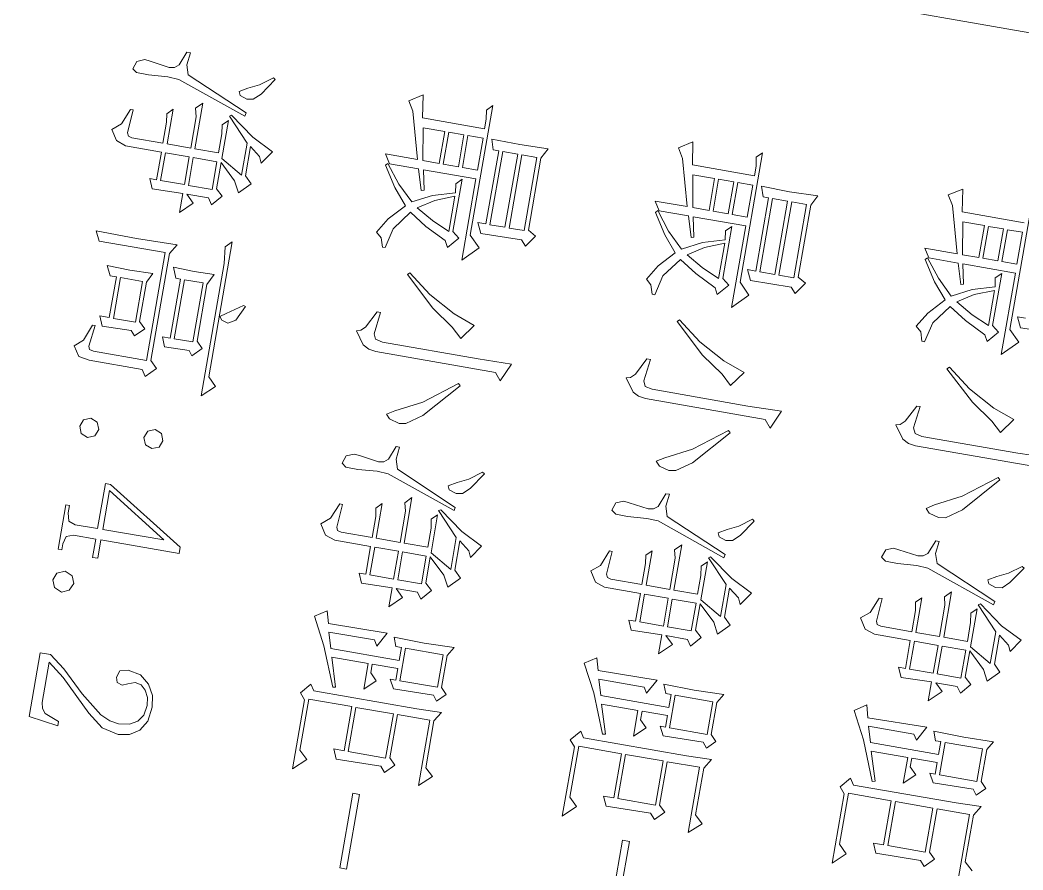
# Model space of a CAD drawing. Extents: x 274235 to 276654, y 142848 to 144425.
# Drawn here: x 276301.675 to 276303.015, y 143174.325 to 143175.46 of the extents above; entities that cross this region are included whole.
import ezdxf

# ---------------------------------------------------------------- set-up
doc = ezdxf.new("R2010")
doc.units = 0
doc.header["$LTSCALE"] = 1.5
doc.layers.get('0').update_dxf_attribs({"linetype": 'CONTINUOUS', "lineweight": 0})
doc.layers.add('_ACM-A-SITE-PAKG', color=1, linetype='CONTINUOUS', lineweight=5)

# ---------------------------------------------------------------- blocks, each defined once
blk = doc.blocks.new('acm_Parking_Truck - Midium Truck 中型货车-1440545-B1_Working')
at = {"layer": '_ACM-A-SITE-PAKG'}
for p, q in [((-1244.9, 9000), (-1244.9, 2287.2)), ((-690, 6345.8), (-689, 6300.6)), ((-443.5, 6348.1), (-458.2, 6318.9)), ((-426, 6336), (-443.5, 6348.1)), ((-854.6, 6275.3), (-855.5, 6330.4)), ((-675.2, 6164.3), (-675.2, 6326.4)), ((-539.1, 6335.3), (-541, 6332.5)), ((-541, 6332.5), (-528.8, 6316)), ((-516.7, 6320), (-539.1, 6335.3)), ((-445.3, 6318.3), (-434.3, 6332.3)), ((-434.3, 6332.3), (-426, 6336)), ((-396.6, 6327.5), (-405.8, 6318.3)), ((-381.9, 6312.9), (-396.6, 6327.5)), ((-291.7, 6327.8), (-303.7, 6335.1)), ((-303.7, 6335.1), (-302.8, 6294.9)), ((-248.5, 6327.8), (-291.7, 6327.8)), ((-240.2, 6335.4), (-248.5, 6327.8)), ((-229.2, 6324.4), (-240.2, 6335.4)), ((-202.5, 6325.4), (-215.4, 6333.7)), ((-215.4, 6333.7), (-214.5, 6300)), ((-139.1, 6325.4), (-202.5, 6325.4)), ((-128.9, 6336.4), (-139.1, 6325.4)), ((-528.8, 6316), (-521.7, 6301.4)), ((-508.3, 6311), (-516.7, 6320)), ((-458.2, 6318.9), (-482.1, 6286.2)), ((-480.3, 6283.4), (-449, 6312.8)), ((-449, 6312.8), (-405.8, 6312.8)), ((-405.8, 6318.3), (-445.3, 6318.3)), ((-405.8, 6312.8), (-423.2, 6283)), ((-396.6, 6305.2), (-381.9, 6312.9)), ((-291.7, 6322.2), (-247.6, 6322.2)), ((-291.7, 6271.3), (-291.7, 6322.2)), ((-247.6, 6322.2), (-247.6, 6271.3)), ((-236.5, 6318.9), (-229.2, 6324.4)), ((-235.6, 6264.8), (-236.5, 6318.9)), ((-202.5, 6276), (-202.5, 6319.9)), ((-202.5, 6319.9), (-114.2, 6319.9)), ((-689, 6300.6), (-689, 6170.7)), ((-488.5, 6304.5), (-525.3, 6219.8)), ((-521.7, 6301.4), (-515.2, 6290.4)), ((-517.1, 6208.7), (-483.9, 6303.6)), ((-510.2, 6292.7), (-506.9, 6302.3)), ((-506.9, 6302.3), (-508.3, 6311)), ((-483.9, 6303.6), (-488.5, 6304.5)), ((-417.7, 6283), (-396.6, 6305.2)), ((-214.5, 6300), (-214.5, 6160.5)), ((-732.3, 6287.8), (-742.8, 6258.8)), ((-712, 6273.1), (-732.3, 6287.8)), ((-515.2, 6290.4), (-510.2, 6292.7)), ((-482.1, 6286.2), (-480.3, 6283.4)), ((-373.6, 6292.2), (-381.9, 6283)), ((-359.8, 6280.2), (-373.6, 6292.2)), ((-302.8, 6294.9), (-303.7, 6253.8)), ((-868.4, 6279.9), (-868.4, 6268.8)), ((-868.4, 6268.8), (-854.6, 6275.3)), ((-835.3, 6276.5), (-850, 6261.8)), ((-815, 6256.3), (-835.3, 6276.5)), ((-724.9, 6259.2), (-712, 6273.1)), ((-649.5, 6283.2), (-652.3, 6280.5)), ((-652.3, 6280.5), (-619.6, 6237.5)), ((-601.7, 6240.8), (-649.5, 6283.2)), ((-423.2, 6283), (-474.7, 6283)), ((-474.7, 6283), (-467.4, 6275.7)), ((-467.4, 6275.7), (-455.4, 6277.5)), ((-455.4, 6277.5), (-429.7, 6277.5)), ((-429.7, 6277.5), (-429.7, 6245.4)), ((-381.9, 6283), (-417.7, 6283)), ((-417.7, 6277.5), (-380, 6277.5)), ((-417.7, 6245.4), (-417.7, 6277.5)), ((-380, 6277.5), (-380, 6245.4)), ((-368.1, 6274.6), (-359.8, 6280.2)), ((-368.1, 6245.5), (-368.1, 6274.6)), ((-247.6, 6271.3), (-291.7, 6271.3)), ((-143.7, 6276), (-202.5, 6276)), ((-135.4, 6284.2), (-143.7, 6276)), ((-123.4, 6272.4), (-135.4, 6284.2)), ((-130.8, 6266.1), (-123.4, 6272.4)), ((-850, 6261.8), (-1025.7, 6261.8)), ((-742.8, 6258.8), (-762.6, 6222.3)), ((-745.6, 6229.2), (-724.9, 6259.2)), ((-303.7, 6253.8), (-291.7, 6258.4)), ((-291.7, 6258.4), (-291.7, 6265.7)), ((-291.7, 6265.7), (-274.3, 6265.7)), ((-274.3, 6265.7), (-274.3, 6173.2)), ((-263.2, 6231.2), (-263.2, 6265.7)), ((-263.2, 6265.7), (-247.6, 6265.7)), ((-247.6, 6265.7), (-247.6, 6258.4)), ((-247.6, 6258.4), (-235.6, 6264.8)), ((-202.5, 6270.4), (-142.7, 6270.4)), ((-202.5, 6219.5), (-202.5, 6270.4)), ((-142.7, 6270.4), (-142.7, 6219.5)), ((-129.9, 6205.7), (-130.8, 6266.1)), ((-993.5, 6256.3), (-993.5, 6172.2)), ((-980.6, 6256.3), (-937.4, 6256.3)), ((-980.6, 6235.9), (-980.6, 6256.3)), ((-937.4, 6256.3), (-937.4, 6235.9)), ((-925.4, 6185.1), (-925.4, 6256.3)), ((-925.4, 6256.3), (-815, 6256.3)), ((-843.6, 6247.5), (-850.9, 6238.3)), ((-828.8, 6234.6), (-843.6, 6247.5)), ((-429.7, 6245.4), (-491.3, 6245.4)), ((-491.3, 6245.4), (-483, 6237.1)), ((-380, 6245.4), (-417.7, 6245.4)), ((-357.9, 6255.8), (-368.1, 6245.5)), ((-342.3, 6239.8), (-357.9, 6255.8)), ((-937.4, 6235.9), (-980.6, 6235.9)), ((-921.7, 6238.3), (-914.4, 6230.9)), ((-850.9, 6238.3), (-921.7, 6238.3)), ((-914.4, 6230.9), (-902.4, 6232.8)), ((-902.4, 6232.8), (-893.7, 6203.1)), ((-897.8, 6232.8), (-850, 6232.8)), ((-887.7, 6207), (-897.8, 6232.8)), ((-850, 6232.8), (-860.6, 6208.9)), ((-837.1, 6230.1), (-828.8, 6234.6)), ((-619.6, 6237.5), (-601.7, 6202.9)), ((-587.4, 6220.4), (-601.7, 6240.8)), ((-483, 6237.1), (-472, 6239.8)), ((-472, 6239.8), (-429.7, 6239.8)), ((-429.7, 6239.8), (-429.7, 6207.7)), ((-417.7, 6239.8), (-380, 6239.8)), ((-417.7, 6207.7), (-417.7, 6239.8)), ((-380, 6239.8), (-380, 6207.7)), ((-367.1, 6198.5), (-368.1, 6239.8)), ((-368.1, 6239.8), (-342.3, 6239.8)), ((-288, 6233.1), (-307.4, 6244)), ((-307.4, 6244), (-306.4, 6164.2)), ((-295.4, 6228.5), (-288, 6233.1)), ((-251.3, 6231.2), (-263.2, 6231.2)), ((-242.1, 6240.4), (-251.3, 6231.2)), ((-228.3, 6225.7), (-242.1, 6240.4)), ((-980.6, 6230.4), (-937.4, 6230.4)), ((-980.6, 6210), (-980.6, 6230.4)), ((-937.4, 6230.4), (-937.4, 6210)), ((-851.4, 6201.6), (-837.1, 6230.1)), ((-762.6, 6222.3), (-786.5, 6190.9)), ((-783.8, 6188.1), (-745.6, 6229.2)), ((-586, 6211.2), (-587.4, 6220.4)), ((-525.3, 6219.8), (-538.2, 6215.6)), ((-295.4, 6166.9), (-295.4, 6228.5)), ((-263.2, 6176.3), (-263.2, 6225.7)), ((-263.2, 6225.7), (-228.3, 6225.7)), ((-142.7, 6219.5), (-202.5, 6219.5)), ((-937.4, 6210), (-980.6, 6210)), ((-980.6, 6204.5), (-937.4, 6204.5)), ((-980.6, 6175.1), (-980.6, 6204.5)), ((-937.4, 6204.5), (-937.4, 6182.4)), ((-873.9, 6185.9), (-887.7, 6207)), ((-860.6, 6208.9), (-873.9, 6185.9)), ((-589.7, 6197.8), (-586, 6211.2)), ((-538.2, 6215.6), (-554.8, 6217.5)), ((-554.8, 6217.5), (-554.8, 6212.8)), ((-554.8, 6212.8), (-536.4, 6205.5)), ((-536.4, 6205.5), (-532, 6199.9)), ((-518, 6193.4), (-517.1, 6208.7)), ((-429.7, 6207.7), (-476.6, 6207.7)), ((-476.6, 6207.7), (-469.2, 6200.3)), ((-380, 6207.7), (-417.7, 6207.7)), ((-202.5, 6155.9), (-202.5, 6213.9)), ((-202.5, 6213.9), (-142.7, 6213.9)), ((-142.7, 6213.9), (-142.7, 6200.1)), ((-142.7, 6200.1), (-129.9, 6205.7)), ((-893.7, 6203.1), (-880.3, 6177.1)), ((-866.5, 6178.1), (-851.4, 6201.6)), ((-786.5, 6190.9), (-783.8, 6188.1)), ((-601.7, 6202.9), (-595.2, 6192.7)), ((-595.2, 6192.7), (-589.7, 6197.8)), ((-530.9, 6192.9), (-534.5, 6166.5)), ((-532, 6199.9), (-530.9, 6192.9)), ((-516.1, 6167.5), (-518, 6193.4)), ((-469.2, 6200.3), (-458.2, 6202.2)), ((-458.2, 6202.2), (-429.7, 6202.2)), ((-429.7, 6202.2), (-429.7, 6160)), ((-417.7, 6153.5), (-417.7, 6202.2)), ((-417.7, 6202.2), (-380, 6202.2)), ((-380, 6202.2), (-380, 6193)), ((-380, 6193), (-367.1, 6198.5)), ((-937.4, 6182.4), (-980.6, 6175.1)), ((-898.7, 6190.7), (-925.4, 6185.1)), ((-925.4, 6178.7), (-897.8, 6187)), ((-925.4, 6138.9), (-925.4, 6178.7)), ((-897.8, 6187), (-898.7, 6190.7)), ((-840.8, 6158.9), (-866.5, 6178.1)), ((-276.1, 6163.5), (-223.7, 6184.5)), ((-224.6, 6188.2), (-263.2, 6176.3)), ((-223.7, 6184.5), (-224.6, 6188.2)), ((-993.5, 6172.2), (-1023.8, 6167.6)), ((-1023.8, 6167.6), (-1012.8, 6150)), ((-999.9, 6157.9), (-937.4, 6175)), ((-937.4, 6175), (-937.4, 6131.5)), ((-880.3, 6177.1), (-900.8, 6156.2)), ((-895.3, 6151.8), (-873.9, 6169.9)), ((-873.9, 6169.9), (-852.7, 6150.3)), ((-689, 6170.7), (-691.3, 6161.1)), ((-676.7, 6154.4), (-675.2, 6164.3)), ((-534.5, 6166.5), (-535.4, 6159.1)), ((-516.4, 6151.3), (-516.1, 6167.5)), ((-306.4, 6164.2), (-323, 6159.6)), ((-274.3, 6173.2), (-295.4, 6166.9)), ((-122.5, 6166.9), (-133.5, 6155.9)), ((-106.9, 6150.4), (-122.5, 6166.9)), ((-1012.8, 6150), (-999.9, 6157.9)), ((-900.8, 6156.2), (-925.4, 6137)), ((-922.6, 6134.3), (-895.3, 6151.8)), ((-814.1, 6152.5), (-840.8, 6158.9)), ((-814.1, 6148.9), (-814.1, 6152.5)), ((-698.2, 6157.8), (-727.7, 6161.5)), ((-727.7, 6161.5), (-727.7, 6156.9)), ((-727.7, 6156.9), (-705.1, 6145.2)), ((-691.3, 6161.1), (-698.2, 6157.8)), ((-681, 6146.1), (-676.7, 6154.4)), ((-535.4, 6159.1), (-531.3, 6149)), ((-520.7, 6145.3), (-516.4, 6151.3)), ((-435.2, 6153.1), (-466.5, 6155.4)), ((-466.5, 6155.4), (-466.5, 6151.7)), ((-466.5, 6151.7), (-445.5, 6143)), ((-431.1, 6155), (-435.2, 6153.1)), ((-429.7, 6160), (-431.1, 6155)), ((-422.3, 6140.2), (-417.7, 6153.5)), ((-323, 6159.6), (-312.9, 6144.2)), ((-312.9, 6144.2), (-276.1, 6163.5)), ((-214.5, 6160.5), (-222.7, 6155.1)), ((-222.7, 6155.1), (-209, 6143.3)), ((-133.5, 6155.9), (-202.5, 6155.9)), ((-937.4, 6131.5), (-925.4, 6138.9)), ((-852.7, 6150.3), (-832.5, 6137.9)), ((-832.5, 6137.9), (-826.1, 6145.2)), ((-826.1, 6145.2), (-814.1, 6148.9)), ((-705.1, 6145.2), (-699.7, 6139.5)), ((-699.7, 6139.5), (-698.2, 6133.9)), ((-698.2, 6133.9), (-681, 6146.1)), ((-531.3, 6149), (-520.7, 6145.3)), ((-445.5, 6143), (-436.1, 6131.5)), ((-436.1, 6131.5), (-422.3, 6140.2)), ((-209, 6143.3), (-200.7, 6150.4)), ((-200.7, 6150.4), (-106.9, 6150.4)), ((-925.4, 6137), (-922.6, 6134.3)), ((-981.5, 5978.6), (-980.6, 5940.3)), ((-967.7, 5971.3), (-981.5, 5978.6)), ((-863.8, 5982.2), (-870.2, 5971.3)), ((-848.1, 5971), (-863.8, 5982.2)), ((-665.1, 5968.8), (-690, 5979.9)), ((-690, 5979.9), (-689, 5934.7)), ((-443.5, 5982.2), (-458.2, 5953)), ((-426, 5970.1), (-443.5, 5982.2)), ((-870.2, 5971.3), (-967.7, 5971.3)), ((-967.7, 5965.7), (-868.4, 5965.7)), ((-967.7, 5945.4), (-967.7, 5965.7)), ((-868.4, 5965.7), (-868.4, 5945.4)), ((-855.5, 5964.4), (-848.1, 5971)), ((-854.6, 5909.3), (-855.5, 5964.4)), ((-675.2, 5960.5), (-665.1, 5968.8)), ((-539.1, 5969.3), (-541, 5966.6)), ((-541, 5966.6), (-528.8, 5950.1)), ((-516.7, 5954.1), (-539.1, 5969.3)), ((-445.3, 5952.4), (-434.3, 5966.4)), ((-434.3, 5966.4), (-426, 5970.1)), ((-291.7, 5961.8), (-303.7, 5969.2)), ((-303.7, 5969.2), (-302.8, 5929)), ((-240.2, 5969.5), (-248.5, 5961.8)), ((-229.2, 5958.5), (-240.2, 5969.5)), ((-202.5, 5959.5), (-215.4, 5967.8)), ((-215.4, 5967.8), (-214.5, 5934.1)), ((-128.9, 5970.4), (-139.1, 5959.5)), ((-114.2, 5954), (-128.9, 5970.4)), ((-675.2, 5798.3), (-675.2, 5960.5)), ((-528.8, 5950.1), (-521.7, 5935.5)), ((-508.3, 5945.1), (-516.7, 5954.1)), ((-458.2, 5953), (-482.1, 5920.2)), ((-405.8, 5952.4), (-445.3, 5952.4)), ((-396.6, 5961.6), (-405.8, 5952.4)), ((-381.9, 5947), (-396.6, 5961.6)), ((-248.5, 5961.8), (-291.7, 5961.8)), ((-291.7, 5956.3), (-247.6, 5956.3)), ((-291.7, 5905.3), (-291.7, 5956.3)), ((-247.6, 5956.3), (-247.6, 5905.3)), ((-236.5, 5953), (-229.2, 5958.5)), ((-235.6, 5898.9), (-236.5, 5953)), ((-139.1, 5959.5), (-202.5, 5959.5)), ((-202.5, 5910), (-202.5, 5954)), ((-202.5, 5954), (-114.2, 5954)), ((-980.6, 5940.3), (-981.5, 5902)), ((-868.4, 5945.4), (-967.7, 5945.4)), ((-967.7, 5939.8), (-868.4, 5939.8)), ((-967.7, 5919.5), (-967.7, 5939.8)), ((-868.4, 5939.8), (-868.4, 5919.5)), ((-488.5, 5938.6), (-525.3, 5853.9)), ((-517.1, 5842.8), (-483.9, 5937.7)), ((-510.2, 5926.7), (-506.9, 5936.4)), ((-506.9, 5936.4), (-508.3, 5945.1)), ((-483.9, 5937.7), (-488.5, 5938.6)), ((-480.3, 5917.5), (-449, 5946.9)), ((-449, 5946.9), (-405.8, 5946.9)), ((-405.8, 5946.9), (-423.2, 5917.1)), ((-417.7, 5917.1), (-396.6, 5939.3)), ((-396.6, 5939.3), (-381.9, 5947)), ((-689, 5934.7), (-689, 5804.8)), ((-521.7, 5935.5), (-515.2, 5924.5)), ((-515.2, 5924.5), (-510.2, 5926.7)), ((-373.6, 5926.3), (-381.9, 5917.1)), ((-359.8, 5914.3), (-373.6, 5926.3)), ((-302.8, 5929), (-303.7, 5887.9)), ((-214.5, 5934.1), (-214.5, 5794.6)), ((-868.4, 5919.5), (-967.7, 5919.5)), ((-967.7, 5906.6), (-967.7, 5913.9)), ((-967.7, 5913.9), (-868.4, 5913.9)), ((-868.4, 5913.9), (-868.4, 5902.9)), ((-835.3, 5910.6), (-850, 5895.9)), ((-815, 5890.4), (-835.3, 5910.6)), ((-732.3, 5921.9), (-742.8, 5892.8)), ((-712, 5907.2), (-732.3, 5921.9)), ((-649.5, 5917.3), (-652.3, 5914.6)), ((-652.3, 5914.6), (-619.6, 5871.6)), ((-601.7, 5874.8), (-649.5, 5917.3)), ((-482.1, 5920.2), (-480.3, 5917.5)), ((-423.2, 5917.1), (-474.7, 5917.1)), ((-474.7, 5917.1), (-467.4, 5909.7)), ((-467.4, 5909.7), (-455.4, 5911.6)), ((-455.4, 5911.6), (-429.7, 5911.6)), ((-429.7, 5911.6), (-429.7, 5879.4)), ((-381.9, 5917.1), (-417.7, 5917.1)), ((-417.7, 5911.6), (-380, 5911.6)), ((-417.7, 5879.4), (-417.7, 5911.6)), ((-380, 5911.6), (-380, 5879.4)), ((-368.1, 5908.6), (-359.8, 5914.3)), ((-143.7, 5910), (-202.5, 5910)), ((-135.4, 5918.3), (-143.7, 5910)), ((-123.4, 5906.4), (-135.4, 5918.3)), ((-981.5, 5902), (-967.7, 5906.6)), ((-868.4, 5902.9), (-854.6, 5909.3)), ((-724.9, 5893.3), (-712, 5907.2)), ((-368.1, 5879.5), (-368.1, 5908.6)), ((-247.6, 5905.3), (-291.7, 5905.3)), ((-291.7, 5892.5), (-291.7, 5899.8)), ((-291.7, 5899.8), (-274.3, 5899.8)), ((-274.3, 5899.8), (-274.3, 5807.3)), ((-263.2, 5865.3), (-263.2, 5899.8)), ((-263.2, 5899.8), (-247.6, 5899.8)), ((-247.6, 5899.8), (-247.6, 5892.5)), ((-247.6, 5892.5), (-235.6, 5898.9)), ((-202.5, 5904.5), (-142.7, 5904.5)), ((-202.5, 5853.5), (-202.5, 5904.5)), ((-142.7, 5904.5), (-142.7, 5853.5)), ((-130.8, 5900.1), (-123.4, 5906.4)), ((-129.9, 5839.7), (-130.8, 5900.1)), ((-1025.7, 5895.9), (-1018.3, 5888.6)), ((-850, 5895.9), (-1025.7, 5895.9)), ((-1018.3, 5888.6), (-1006.3, 5890.4)), ((-1006.3, 5890.4), (-993.5, 5890.4)), ((-993.5, 5890.4), (-993.5, 5806.3)), ((-980.6, 5890.4), (-937.4, 5890.4)), ((-980.6, 5870), (-980.6, 5890.4)), ((-937.4, 5890.4), (-937.4, 5870)), ((-925.4, 5819.2), (-925.4, 5890.4)), ((-925.4, 5890.4), (-815, 5890.4)), ((-742.8, 5892.8), (-762.6, 5856.4)), ((-745.6, 5863.3), (-724.9, 5893.3)), ((-357.9, 5889.9), (-368.1, 5879.5)), ((-342.3, 5873.9), (-357.9, 5889.9)), ((-303.7, 5887.9), (-291.7, 5892.5)), ((-937.4, 5870), (-980.6, 5870)), ((-921.7, 5872.4), (-914.4, 5865)), ((-850.9, 5872.4), (-921.7, 5872.4)), ((-843.6, 5881.6), (-850.9, 5872.4)), ((-828.8, 5868.7), (-843.6, 5881.6)), ((-619.6, 5871.6), (-601.7, 5837)), ((-587.4, 5854.5), (-601.7, 5874.8)), ((-429.7, 5879.4), (-491.3, 5879.4)), ((-491.3, 5879.4), (-483, 5871.2)), ((-483, 5871.2), (-472, 5873.9)), ((-472, 5873.9), (-429.7, 5873.9)), ((-429.7, 5873.9), (-429.7, 5841.8)), ((-380, 5879.4), (-417.7, 5879.4)), ((-417.7, 5873.9), (-380, 5873.9)), ((-417.7, 5841.8), (-417.7, 5873.9)), ((-380, 5873.9), (-380, 5841.8)), ((-367.1, 5832.6), (-368.1, 5873.9)), ((-368.1, 5873.9), (-342.3, 5873.9)), ((-288, 5867.2), (-307.4, 5878)), ((-307.4, 5878), (-306.4, 5798.2)), ((-242.1, 5874.5), (-251.3, 5865.3)), ((-228.3, 5859.8), (-242.1, 5874.5)), ((12.5, 5878.6), (-88.8, 5878.6)), ((-88.8, 5878.6), (-88.8, 5869.2)), ((-980.6, 5864.5), (-937.4, 5864.5)), ((-980.6, 5844.1), (-980.6, 5864.5)), ((-937.4, 5864.5), (-937.4, 5844.1)), ((-914.4, 5865), (-902.4, 5866.8)), ((-902.4, 5866.8), (-893.7, 5837.2)), ((-897.8, 5866.8), (-850, 5866.8)), ((-887.7, 5841.1), (-897.8, 5866.8)), ((-850, 5866.8), (-860.6, 5842.9)), ((-851.4, 5835.7), (-837.1, 5864.2)), ((-837.1, 5864.2), (-828.8, 5868.7)), ((-762.6, 5856.4), (-786.5, 5825)), ((-783.8, 5822.2), (-745.6, 5863.3)), ((-295.4, 5862.6), (-288, 5867.2)), ((-295.4, 5801), (-295.4, 5862.6)), ((-251.3, 5865.3), (-263.2, 5865.3)), ((-263.2, 5810.3), (-263.2, 5859.8)), ((-263.2, 5859.8), (-228.3, 5859.8)), ((-88.8, 5869.2), (12.5, 5869.2)), ((-937.4, 5844.1), (-980.6, 5844.1)), ((-860.6, 5842.9), (-873.9, 5819.9)), ((-589.7, 5831.9), (-586, 5845.3)), ((-586, 5845.3), (-587.4, 5854.5)), ((-538.2, 5849.7), (-554.8, 5851.5)), ((-554.8, 5851.5), (-554.8, 5846.9)), ((-554.8, 5846.9), (-536.4, 5839.6)), ((-525.3, 5853.9), (-538.2, 5849.7)), ((-518, 5827.5), (-517.1, 5842.8)), ((-142.7, 5853.5), (-202.5, 5853.5)), ((-202.5, 5790), (-202.5, 5848)), ((-202.5, 5848), (-142.7, 5848)), ((-142.7, 5848), (-142.7, 5834.2)), ((-980.6, 5838.6), (-937.4, 5838.6)), ((-980.6, 5809.2), (-980.6, 5838.6)), ((-937.4, 5838.6), (-937.4, 5816.5)), ((-893.7, 5837.2), (-880.3, 5811.2)), ((-873.9, 5819.9), (-887.7, 5841.1)), ((-866.5, 5812.1), (-851.4, 5835.7)), ((-601.7, 5837), (-595.2, 5826.8)), ((-595.2, 5826.8), (-589.7, 5831.9)), ((-536.4, 5839.6), (-532, 5834)), ((-532, 5834), (-530.9, 5827)), ((-429.7, 5841.8), (-476.6, 5841.8)), ((-476.6, 5841.8), (-469.2, 5834.4)), ((-469.2, 5834.4), (-458.2, 5836.2)), ((-458.2, 5836.2), (-429.7, 5836.2)), ((-429.7, 5836.2), (-429.7, 5794)), ((-380, 5841.8), (-417.7, 5841.8)), ((-417.7, 5787.6), (-417.7, 5836.2)), ((-417.7, 5836.2), (-380, 5836.2)), ((-380, 5836.2), (-380, 5827)), ((-380, 5827), (-367.1, 5832.6)), ((-142.7, 5834.2), (-129.9, 5839.7)), ((-937.4, 5816.5), (-980.6, 5809.2)), ((-898.7, 5824.8), (-925.4, 5819.2)), ((-925.4, 5812.7), (-897.8, 5821.1)), ((-897.8, 5821.1), (-898.7, 5824.8)), ((-786.5, 5825), (-783.8, 5822.2)), ((-530.9, 5827), (-534.5, 5800.6)), ((-516.1, 5801.5), (-518, 5827.5)), ((-276.1, 5797.5), (-223.7, 5818.6)), ((-224.6, 5822.3), (-263.2, 5810.3)), ((-223.7, 5818.6), (-224.6, 5822.3)), ((-993.5, 5806.3), (-1023.8, 5801.7)), ((-999.9, 5791.9), (-937.4, 5809.1)), ((-937.4, 5809.1), (-937.4, 5765.6)), ((-925.4, 5773), (-925.4, 5812.7)), ((-880.3, 5811.2), (-900.8, 5790.2)), ((-895.3, 5785.9), (-873.9, 5803.9)), ((-873.9, 5803.9), (-852.7, 5784.3)), ((-840.8, 5793), (-866.5, 5812.1)), ((-689, 5804.8), (-691.3, 5795.1)), ((-274.3, 5807.3), (-295.4, 5801)), ((-1023.8, 5801.7), (-1012.8, 5784.1)), ((-1012.8, 5784.1), (-999.9, 5791.9)), ((-900.8, 5790.2), (-925.4, 5771.1)), ((-814.1, 5786.6), (-840.8, 5793)), ((-698.2, 5791.9), (-727.7, 5795.6)), ((-727.7, 5795.6), (-727.7, 5791)), ((-727.7, 5791), (-705.1, 5779.3)), ((-691.3, 5795.1), (-698.2, 5791.9)), ((-676.7, 5788.5), (-675.2, 5798.3)), ((-534.5, 5800.6), (-535.4, 5793.2)), ((-535.4, 5793.2), (-531.3, 5783.1)), ((-516.4, 5785.4), (-516.1, 5801.5)), ((-435.2, 5787.2), (-466.5, 5789.4)), ((-466.5, 5789.4), (-466.5, 5785.8)), ((-431.1, 5789.1), (-435.2, 5787.2)), ((-429.7, 5794), (-431.1, 5789.1)), ((-306.4, 5798.2), (-323, 5793.7)), ((-323, 5793.7), (-312.9, 5778.3)), ((-312.9, 5778.3), (-276.1, 5797.5)), ((-214.5, 5794.6), (-222.7, 5789.2)), ((-222.7, 5789.2), (-209, 5777.4)), ((-133.5, 5790), (-202.5, 5790)), ((-122.5, 5801), (-133.5, 5790)), ((-106.9, 5784.4), (-122.5, 5801)), ((-922.6, 5768.4), (-895.3, 5785.9)), ((-852.7, 5784.3), (-832.5, 5772)), ((-832.5, 5772), (-826.1, 5779.3)), ((-826.1, 5779.3), (-814.1, 5783)), ((-814.1, 5783), (-814.1, 5786.6)), ((-705.1, 5779.3), (-699.7, 5773.6)), ((-698.2, 5768), (-681, 5780.2)), ((-681, 5780.2), (-676.7, 5788.5)), ((-531.3, 5783.1), (-520.7, 5779.4)), ((-520.7, 5779.4), (-516.4, 5785.4)), ((-466.5, 5785.8), (-445.5, 5777.1)), ((-445.5, 5777.1), (-436.1, 5765.6)), ((-422.3, 5774.3), (-417.7, 5787.6)), ((-209, 5777.4), (-200.7, 5784.4)), ((-200.7, 5784.4), (-106.9, 5784.4)), ((-937.4, 5765.6), (-925.4, 5773)), ((-925.4, 5771.1), (-922.6, 5768.4)), ((-699.7, 5773.6), (-698.2, 5768)), ((-436.1, 5765.6), (-422.3, 5774.3)), ((-863.8, 5616.3), (-870.2, 5605.3)), ((-848.1, 5605.1), (-863.8, 5616.3)), ((-443.5, 5616.3), (-458.2, 5587.1)), ((-426, 5604.2), (-443.5, 5616.3)), ((-981.5, 5612.7), (-980.6, 5574.4)), ((-967.7, 5605.3), (-981.5, 5612.7)), ((-870.2, 5605.3), (-967.7, 5605.3)), ((-855.5, 5598.5), (-848.1, 5605.1)), ((-665.1, 5602.9), (-690, 5613.9)), ((-690, 5613.9), (-689, 5568.8)), ((-675.2, 5594.6), (-665.1, 5602.9)), ((-539.1, 5603.4), (-541, 5600.7)), ((-516.7, 5588.2), (-539.1, 5603.4)), ((-434.3, 5600.5), (-426, 5604.2)), ((-291.7, 5595.9), (-303.7, 5603.3)), ((-303.7, 5603.3), (-302.8, 5563)), ((-240.2, 5603.6), (-248.5, 5595.9)), ((-229.2, 5592.6), (-240.2, 5603.6)), ((-202.5, 5593.6), (-215.4, 5601.8)), ((-215.4, 5601.8), (-214.5, 5568.2)), ((-128.9, 5604.5), (-139.1, 5593.6)), ((-114.2, 5588), (-128.9, 5604.5)), ((-967.7, 5599.8), (-868.4, 5599.8)), ((-967.7, 5579.4), (-967.7, 5599.8)), ((-868.4, 5599.8), (-868.4, 5579.4)), ((-854.6, 5543.4), (-855.5, 5598.5)), ((-675.2, 5432.4), (-675.2, 5594.6)), ((-541, 5600.7), (-528.8, 5584.2)), ((-508.3, 5579.1), (-516.7, 5588.2)), ((-445.3, 5586.5), (-434.3, 5600.5)), ((-396.6, 5595.7), (-405.8, 5586.5)), ((-381.9, 5581), (-396.6, 5595.7)), ((-248.5, 5595.9), (-291.7, 5595.9)), ((-291.7, 5590.4), (-247.6, 5590.4)), ((-291.7, 5539.4), (-291.7, 5590.4)), ((-247.6, 5590.4), (-247.6, 5539.4)), ((-236.5, 5587.1), (-229.2, 5592.6)), ((-139.1, 5593.6), (-202.5, 5593.6)), ((-202.5, 5544.1), (-202.5, 5588)), ((-202.5, 5588), (-114.2, 5588)), ((-868.4, 5579.4), (-967.7, 5579.4)), ((-528.8, 5584.2), (-521.7, 5569.5)), ((-506.9, 5570.5), (-508.3, 5579.1)), ((-458.2, 5587.1), (-482.1, 5554.3)), ((-480.3, 5551.5), (-449, 5581)), ((-449, 5581), (-405.8, 5581)), ((-405.8, 5586.5), (-445.3, 5586.5)), ((-405.8, 5581), (-423.2, 5551.2)), ((-396.6, 5573.4), (-381.9, 5581)), ((-235.6, 5533), (-236.5, 5587.1)), ((-980.6, 5574.4), (-981.5, 5536.1)), ((-967.7, 5573.9), (-868.4, 5573.9)), ((-967.7, 5553.5), (-967.7, 5573.9)), ((-868.4, 5573.9), (-868.4, 5553.5)), ((-689, 5568.8), (-689, 5438.9)), ((-488.5, 5572.7), (-525.3, 5487.9)), ((-521.7, 5569.5), (-515.2, 5558.5)), ((-517.1, 5476.8), (-483.9, 5571.8)), ((-510.2, 5560.8), (-506.9, 5570.5)), ((-483.9, 5571.8), (-488.5, 5572.7)), ((-417.7, 5551.2), (-396.6, 5573.4)), ((-302.8, 5563), (-303.7, 5521.9)), ((-214.5, 5568.2), (-214.5, 5428.7)), ((-868.4, 5553.5), (-967.7, 5553.5)), ((-967.7, 5540.7), (-967.7, 5548)), ((-967.7, 5548), (-868.4, 5548)), ((-868.4, 5548), (-868.4, 5537)), ((-732.3, 5556), (-742.8, 5526.9)), ((-712, 5541.2), (-732.3, 5556)), ((-649.5, 5551.4), (-652.3, 5548.6)), ((-652.3, 5548.6), (-619.6, 5505.7)), ((-601.7, 5508.9), (-649.5, 5551.4)), ((-515.2, 5558.5), (-510.2, 5560.8)), ((-482.1, 5554.3), (-480.3, 5551.5)), ((-423.2, 5551.2), (-474.7, 5551.2)), ((-474.7, 5551.2), (-467.4, 5543.8)), ((-381.9, 5551.2), (-417.7, 5551.2)), ((-373.6, 5560.4), (-381.9, 5551.2)), ((-359.8, 5548.3), (-373.6, 5560.4)), ((-368.1, 5542.7), (-359.8, 5548.3)), ((-135.4, 5552.4), (-143.7, 5544.1)), ((-123.4, 5540.5), (-135.4, 5552.4)), ((-981.5, 5536.1), (-967.7, 5540.7)), ((-868.4, 5537), (-854.6, 5543.4)), ((-835.3, 5544.7), (-850, 5530)), ((-815, 5524.5), (-835.3, 5544.7)), ((-724.9, 5527.4), (-712, 5541.2)), ((-467.4, 5543.8), (-455.4, 5545.7)), ((-455.4, 5545.7), (-429.7, 5545.7)), ((-429.7, 5545.7), (-429.7, 5513.5)), ((-417.7, 5545.7), (-380, 5545.7)), ((-417.7, 5513.5), (-417.7, 5545.7)), ((-380, 5545.7), (-380, 5513.5)), ((-368.1, 5513.6), (-368.1, 5542.7)), ((-247.6, 5539.4), (-291.7, 5539.4)), ((-143.7, 5544.1), (-202.5, 5544.1)), ((-202.5, 5538.6), (-142.7, 5538.6)), ((-202.5, 5487.6), (-202.5, 5538.6)), ((-142.7, 5538.6), (-142.7, 5487.6)), ((-130.8, 5534.2), (-123.4, 5540.5)), ((-1025.7, 5530), (-1018.3, 5522.6)), ((-850, 5530), (-1025.7, 5530)), ((-1018.3, 5522.6), (-1006.3, 5524.5)), ((-1006.3, 5524.5), (-993.5, 5524.5)), ((-993.5, 5524.5), (-993.5, 5440.4)), ((-980.6, 5524.5), (-937.4, 5524.5)), ((-980.6, 5504.1), (-980.6, 5524.5)), ((-937.4, 5524.5), (-937.4, 5504.1)), ((-925.4, 5453.3), (-925.4, 5524.5)), ((-925.4, 5524.5), (-815, 5524.5)), ((-742.8, 5526.9), (-762.6, 5490.5)), ((-745.6, 5497.4), (-724.9, 5527.4)), ((-357.9, 5524), (-368.1, 5513.6)), ((-342.3, 5508), (-357.9, 5524)), ((-303.7, 5521.9), (-291.7, 5526.5)), ((-291.7, 5526.5), (-291.7, 5533.9)), ((-291.7, 5533.9), (-274.3, 5533.9)), ((-274.3, 5533.9), (-274.3, 5441.4)), ((-263.2, 5499.4), (-263.2, 5533.9)), ((-263.2, 5533.9), (-247.6, 5533.9)), ((-247.6, 5533.9), (-247.6, 5526.5)), ((-247.6, 5526.5), (-235.6, 5533)), ((-129.9, 5473.8), (-130.8, 5534.2)), ((-843.6, 5515.6), (-850.9, 5506.4)), ((-828.8, 5502.8), (-843.6, 5515.6)), ((-587.4, 5488.6), (-601.7, 5508.9)), ((-429.7, 5513.5), (-491.3, 5513.5)), ((-491.3, 5513.5), (-483, 5505.2)), ((-483, 5505.2), (-472, 5508)), ((-472, 5508), (-429.7, 5508)), ((-429.7, 5508), (-429.7, 5475.8)), ((-380, 5513.5), (-417.7, 5513.5)), ((-417.7, 5508), (-380, 5508)), ((-417.7, 5475.8), (-417.7, 5508)), ((-380, 5508), (-380, 5475.8)), ((-367.1, 5466.6), (-368.1, 5508)), ((-368.1, 5508), (-342.3, 5508)), ((-288, 5501.3), (-307.4, 5512.1)), ((-307.4, 5512.1), (-306.4, 5432.3)), ((-242.1, 5508.6), (-251.3, 5499.4)), ((-228.3, 5493.9), (-242.1, 5508.6)), ((12.5, 5512.7), (-88.8, 5512.7)), ((-88.8, 5512.7), (-88.8, 5503.3)), ((12.5, 5503.3), (12.5, 5512.7)), ((-937.4, 5504.1), (-980.6, 5504.1)), ((-980.6, 5498.6), (-937.4, 5498.6)), ((-980.6, 5478.2), (-980.6, 5498.6)), ((-937.4, 5498.6), (-937.4, 5478.2)), ((-921.7, 5506.4), (-914.4, 5499.1)), ((-850.9, 5506.4), (-921.7, 5506.4)), ((-914.4, 5499.1), (-902.4, 5500.9)), ((-902.4, 5500.9), (-893.7, 5471.3)), ((-897.8, 5500.9), (-850, 5500.9)), ((-887.7, 5475.2), (-897.8, 5500.9)), ((-850, 5500.9), (-860.6, 5477)), ((-851.4, 5469.7), (-837.1, 5498.2)), ((-837.1, 5498.2), (-828.8, 5502.8)), ((-783.8, 5456.3), (-745.6, 5497.4)), ((-619.6, 5505.7), (-601.7, 5471.1)), ((-295.4, 5496.7), (-288, 5501.3)), ((-295.4, 5435), (-295.4, 5496.7)), ((-251.3, 5499.4), (-263.2, 5499.4)), ((-88.8, 5503.3), (12.5, 5503.3)), ((-762.6, 5490.5), (-786.5, 5459.1)), ((-586, 5479.4), (-587.4, 5488.6)), ((-538.2, 5483.8), (-554.8, 5485.6)), ((-554.8, 5485.6), (-554.8, 5481)), ((-554.8, 5481), (-536.4, 5473.7)), ((-525.3, 5487.9), (-538.2, 5483.8)), ((-263.2, 5444.4), (-263.2, 5493.9)), ((-263.2, 5493.9), (-228.3, 5493.9)), ((-142.7, 5487.6), (-202.5, 5487.6)), ((-202.5, 5424), (-202.5, 5482.1)), ((-202.5, 5482.1), (-142.7, 5482.1)), ((-142.7, 5482.1), (-142.7, 5468.3)), ((-937.4, 5478.2), (-980.6, 5478.2)), ((-980.6, 5472.7), (-937.4, 5472.7)), ((-980.6, 5443.2), (-980.6, 5472.7)), ((-937.4, 5472.7), (-937.4, 5450.6)), ((-893.7, 5471.3), (-880.3, 5445.3)), ((-873.9, 5454), (-887.7, 5475.2)), ((-860.6, 5477), (-873.9, 5454)), ((-866.5, 5446.2), (-851.4, 5469.7)), ((-601.7, 5471.1), (-595.2, 5460.9)), ((-589.7, 5466), (-586, 5479.4)), ((-536.4, 5473.7), (-532, 5468.1)), ((-532, 5468.1), (-530.9, 5461.1)), ((-518, 5461.6), (-517.1, 5476.8)), ((-429.7, 5475.8), (-476.6, 5475.8)), ((-476.6, 5475.8), (-469.2, 5468.5)), ((-469.2, 5468.5), (-458.2, 5470.3)), ((-458.2, 5470.3), (-429.7, 5470.3)), ((-429.7, 5470.3), (-429.7, 5428.1)), ((-380, 5475.8), (-417.7, 5475.8)), ((-417.7, 5421.7), (-417.7, 5470.3)), ((-417.7, 5470.3), (-380, 5470.3)), ((-380, 5470.3), (-380, 5461.1)), ((-142.7, 5468.3), (-129.9, 5473.8)), ((-898.7, 5458.8), (-925.4, 5453.3)), ((-925.4, 5446.8), (-897.8, 5455.2)), ((-897.8, 5455.2), (-898.7, 5458.8)), ((-786.5, 5459.1), (-783.8, 5456.3)), ((-595.2, 5460.9), (-589.7, 5466)), ((-530.9, 5461.1), (-534.5, 5434.7)), ((-516.1, 5435.6), (-518, 5461.6)), ((-380, 5461.1), (-367.1, 5466.6)), ((-224.6, 5456.3), (-263.2, 5444.4)), ((-223.7, 5452.7), (-224.6, 5456.3)), ((-999.9, 5426), (-937.4, 5443.1)), ((-937.4, 5450.6), (-980.6, 5443.2)), ((-937.4, 5443.1), (-937.4, 5399.7)), ((-925.4, 5407.1), (-925.4, 5446.8)), ((-880.3, 5445.3), (-900.8, 5424.3)), ((-840.8, 5427.1), (-866.5, 5446.2)), ((-274.3, 5441.4), (-295.4, 5435)), ((-276.1, 5431.6), (-223.7, 5452.7)), ((-993.5, 5440.4), (-1023.8, 5435.7)), ((-1023.8, 5435.7), (-1012.8, 5418.2)), ((-895.3, 5420), (-873.9, 5438)), ((-873.9, 5438), (-852.7, 5418.4)), ((-814.1, 5420.7), (-840.8, 5427.1)), ((-698.2, 5426), (-727.7, 5429.7)), ((-727.7, 5429.7), (-727.7, 5425.1)), ((-691.3, 5429.2), (-698.2, 5426)), ((-689, 5438.9), (-691.3, 5429.2)), ((-676.7, 5422.6), (-675.2, 5432.4)), ((-534.5, 5434.7), (-535.4, 5427.3)), ((-535.4, 5427.3), (-531.3, 5417.2)), ((-516.4, 5419.5), (-516.1, 5435.6)), ((-429.7, 5428.1), (-431.1, 5423.2)), ((-306.4, 5432.3), (-323, 5427.8)), ((-323, 5427.8), (-312.9, 5412.4)), ((-312.9, 5412.4), (-276.1, 5431.6)), ((-214.5, 5428.7), (-222.7, 5423.2)), ((-122.5, 5435.1), (-133.5, 5424)), ((-106.9, 5418.5), (-122.5, 5435.1)), ((-1012.8, 5418.2), (-999.9, 5426)), ((-900.8, 5424.3), (-925.4, 5405.2)), ((-922.6, 5402.4), (-895.3, 5420)), ((-852.7, 5418.4), (-832.5, 5406.1)), ((-826.1, 5413.4), (-814.1, 5417)), ((-814.1, 5417), (-814.1, 5420.7)), ((-727.7, 5425.1), (-705.1, 5413.3)), ((-698.2, 5402), (-681, 5414.2)), ((-681, 5414.2), (-676.7, 5422.6)), ((-531.3, 5417.2), (-520.7, 5413.5)), ((-520.7, 5413.5), (-516.4, 5419.5)), ((-435.2, 5421.2), (-466.5, 5423.5)), ((-466.5, 5423.5), (-466.5, 5419.9)), ((-466.5, 5419.9), (-445.5, 5411.2)), ((-431.1, 5423.2), (-435.2, 5421.2)), ((-422.3, 5408.4), (-417.7, 5421.7)), ((-222.7, 5423.2), (-209, 5411.5)), ((-209, 5411.5), (-200.7, 5418.5)), ((-133.5, 5424), (-202.5, 5424)), ((-200.7, 5418.5), (-106.9, 5418.5)), ((-937.4, 5399.7), (-925.4, 5407.1)), ((-925.4, 5405.2), (-922.6, 5402.4)), ((-832.5, 5406.1), (-826.1, 5413.4)), ((-705.1, 5413.3), (-699.7, 5407.6)), ((-699.7, 5407.6), (-698.2, 5402)), ((-445.5, 5411.2), (-436.1, 5399.7)), ((-436.1, 5399.7), (-422.3, 5408.4)), ((-914.4, 5250.4), (-929.1, 5221.2)), ((-896.9, 5238.3), (-914.4, 5250.4)), ((-704.7, 5250.4), (-705.6, 5247.6)), ((-705.6, 5247.6), (-690.9, 5226.5)), ((-684.4, 5240.7), (-704.7, 5250.4)), ((-678.5, 5231.1), (-684.4, 5240.7)), ((-1010, 5237.5), (-1011.9, 5234.7)), ((-1011.9, 5234.7), (-999.7, 5218.2)), ((-987.6, 5222.3), (-1010, 5237.5)), ((-916.2, 5220.6), (-905.2, 5234.5)), ((-905.2, 5234.5), (-896.9, 5238.3)), ((-867.5, 5229.8), (-876.7, 5220.6)), ((-852.7, 5215.1), (-867.5, 5229.8)), ((-690.9, 5226.5), (-685.4, 5219.1)), ((-681.2, 5222.3), (-678.5, 5231.1)), ((-592.5, 5229.2), (-603.5, 5218.2)), ((-576.8, 5212.7), (-592.5, 5229.2)), ((-999.7, 5218.2), (-992.5, 5203.6)), ((-979.2, 5213.2), (-987.6, 5222.3)), ((-977.8, 5204.5), (-979.2, 5213.2)), ((-929.1, 5221.2), (-953, 5188.4)), ((-951.2, 5185.6), (-919.9, 5215)), ((-919.9, 5215), (-876.7, 5215)), ((-876.7, 5220.6), (-916.2, 5220.6)), ((-876.7, 5215), (-894.1, 5185.3)), ((-867.5, 5207.4), (-852.7, 5215.1)), ((-786.5, 5218.2), (-778.3, 5209.9)), ((-603.5, 5218.2), (-786.5, 5218.2)), ((-778.3, 5209.9), (-756.2, 5212.7)), ((-756.2, 5212.7), (-576.8, 5212.7)), ((-685.4, 5219.1), (-681.2, 5222.3)), ((-373.1, 5219.8), (-439.6, 5113.8)), ((-364.2, 5219.8), (-373.1, 5219.8)), ((-364.2, 5113.8), (-364.2, 5219.8)), ((-171.2, 5217.2), (-185.5, 5209.5)), ((-155.9, 5219.8), (-171.2, 5217.2)), ((-167.8, 5211.2), (-157.1, 5212.7)), ((-157.1, 5212.7), (-143.7, 5210.5)), ((-136.5, 5217), (-155.9, 5219.8)), ((-123, 5208.6), (-136.5, 5217)), ((-959.4, 5206.8), (-996.2, 5122)), ((-992.5, 5203.6), (-986.1, 5192.6)), ((-987.9, 5110.9), (-954.8, 5205.9)), ((-981, 5194.9), (-977.8, 5204.5)), ((-954.8, 5205.9), (-959.4, 5206.8)), ((-888.6, 5185.3), (-867.5, 5207.4)), ((-724.9, 5194.7), (-739.6, 5202)), ((-739.6, 5202), (-738.7, 5174.8)), ((-639.4, 5202.9), (-647.7, 5194.7)), ((-627.4, 5191.1), (-639.4, 5202.9)), ((-185.5, 5209.5), (-195.9, 5196.9)), ((-184.7, 5191.5), (-182.7, 5199.9)), ((-182.7, 5199.9), (-176.7, 5206.7)), ((-176.7, 5206.7), (-167.8, 5211.2)), ((-143.7, 5210.5), (-134.1, 5204.1)), ((-134.1, 5204.1), (-128.4, 5193.5)), ((-115, 5196.2), (-123, 5208.6)), ((-986.1, 5192.6), (-981, 5194.9)), ((-953, 5188.4), (-951.2, 5185.6)), ((-844.5, 5194.4), (-852.7, 5185.3)), ((-830.7, 5182.4), (-844.5, 5194.4)), ((-725.8, 5189.2), (-645.8, 5189.2)), ((-725.8, 5164.1), (-725.8, 5189.2)), ((-647.7, 5194.7), (-724.9, 5194.7)), ((-645.8, 5189.2), (-645.8, 5164.1)), ((-633.9, 5186.5), (-627.4, 5191.1)), ((-632.9, 5153), (-633.9, 5186.5)), ((-431.3, 5113.8), (-378.8, 5196.4)), ((-378.8, 5196.4), (-378.4, 5113.8)), ((-195.9, 5196.9), (-199.4, 5179.6)), ((-181, 5182.2), (-184.7, 5191.5)), ((-128.4, 5193.5), (-126.4, 5179.1)), ((-112.3, 5180.9), (-115, 5196.2)), ((-894.1, 5185.3), (-945.6, 5185.3)), ((-945.6, 5185.3), (-938.3, 5177.9)), ((-938.3, 5177.9), (-926.3, 5179.7)), ((-926.3, 5179.7), (-900.6, 5179.7)), ((-900.6, 5179.7), (-900.6, 5147.6)), ((-852.7, 5185.3), (-888.6, 5185.3)), ((-888.6, 5179.7), (-850.9, 5179.7)), ((-888.6, 5147.6), (-888.6, 5179.7)), ((-850.9, 5179.7), (-850.9, 5147.6)), ((-839, 5176.8), (-830.7, 5182.4)), ((-839, 5147.7), (-839, 5176.8)), ((-738.7, 5174.8), (-739.6, 5146.6)), ((-509, 5172.7), (-518.3, 5169)), ((-499.8, 5169), (-509, 5172.7)), ((-199.4, 5179.6), (-196.2, 5168.9)), ((-178.2, 5174.8), (-181, 5182.2)), ((-180.5, 5167.9), (-178.2, 5174.8)), ((-126.4, 5179.1), (-128.3, 5166.8)), ((-117.4, 5158.7), (-112.3, 5180.9)), ((-645.8, 5164.1), (-725.8, 5164.1)), ((-518.3, 5169), (-522, 5159.7)), ((-522, 5159.7), (-518.3, 5150.5)), ((-496.1, 5159.7), (-499.8, 5169)), ((-499.8, 5150.5), (-496.1, 5159.7)), ((-196.2, 5168.9), (-187.4, 5165.6)), ((-187.4, 5165.6), (-180.5, 5167.9)), ((-128.3, 5166.8), (-134, 5153.7)), ((-900.6, 5147.6), (-962.2, 5147.6)), ((-962.2, 5147.6), (-953.9, 5139.3)), ((-850.9, 5147.6), (-888.6, 5147.6)), ((-828.8, 5158), (-839, 5147.7)), ((-813.2, 5142.1), (-828.8, 5158)), ((-757.1, 5138.2), (-770, 5146.4)), ((-770, 5146.4), (-769.1, 5091.5)), ((-739.6, 5146.6), (-725.8, 5152.1)), ((-725.8, 5152.1), (-725.8, 5158.5)), ((-725.8, 5158.5), (-645.8, 5158.5)), ((-645.8, 5158.5), (-645.8, 5148.4)), ((-645.8, 5148.4), (-632.9, 5153)), ((-602.6, 5147.4), (-611.8, 5138.2)), ((-589.7, 5134.5), (-602.6, 5147.4)), ((-518.3, 5150.5), (-509, 5146.8)), ((-509, 5146.8), (-499.8, 5150.5)), ((-134, 5153.7), (-157.5, 5124.6)), ((-133.5, 5137.4), (-117.4, 5158.7)), ((-953.9, 5139.3), (-942.9, 5142.1)), ((-942.9, 5142.1), (-900.6, 5142.1)), ((-900.6, 5142.1), (-900.6, 5109.9)), ((-888.6, 5142.1), (-850.9, 5142.1)), ((-888.6, 5109.9), (-888.6, 5142.1)), ((-850.9, 5142.1), (-850.9, 5109.9)), ((-838, 5100.7), (-839, 5142.1)), ((-839, 5142.1), (-813.2, 5142.1)), ((-611.8, 5138.2), (-757.1, 5138.2)), ((-757.1, 5043), (-757.1, 5132.6)), ((-757.1, 5132.6), (-610.9, 5132.6)), ((-610.9, 5132.6), (-610.9, 5060.6)), ((-598, 5128.9), (-589.7, 5134.5)), ((-174.4, 5095.5), (-133.5, 5137.4)), ((-1009.1, 5117.9), (-1025.7, 5119.7)), ((-1025.7, 5119.7), (-1025.7, 5115.1)), ((-996.2, 5122), (-1009.1, 5117.9)), ((-713.9, 5114.6), (-726.7, 5121.1)), ((-726.7, 5121.1), (-725.8, 5090.1)), ((-652.3, 5122.9), (-660.5, 5114.6)), ((-640.3, 5111), (-652.3, 5122.9)), ((-598, 5056.9), (-598, 5128.9)), ((-157.5, 5124.6), (-186.2, 5094.7)), ((-1025.7, 5115.1), (-1007.3, 5107.8)), ((-1007.3, 5107.8), (-1002.9, 5102.1)), ((-988.9, 5095.6), (-987.9, 5110.9)), ((-900.6, 5109.9), (-947.5, 5109.9)), ((-947.5, 5109.9), (-940.1, 5102.6)), ((-850.9, 5109.9), (-888.6, 5109.9)), ((-660.5, 5114.6), (-713.9, 5114.6)), ((-713.9, 5109.1), (-658.7, 5109.1)), ((-713.9, 5079.3), (-713.9, 5109.1)), ((-658.7, 5109.1), (-658.7, 5079.3)), ((-646.7, 5105.5), (-640.3, 5111)), ((-645.8, 5066.4), (-646.7, 5105.5)), ((-439.6, 5113.8), (-439.6, 5106.7)), ((-439.6, 5106.7), (-378.4, 5106.7)), ((-378.4, 5113.8), (-431.3, 5113.8)), ((-378.4, 5106.7), (-378.4, 5076.4)), ((-339.4, 5113.8), (-364.2, 5113.8)), ((-364.2, 5076.4), (-364.2, 5106.7)), ((-364.2, 5106.7), (-339.4, 5106.7)), ((-339.4, 5106.7), (-339.4, 5113.8)), ((-1001.7, 5095.2), (-1005.4, 5068.7)), ((-1002.9, 5102.1), (-1001.7, 5095.2)), ((-987, 5069.7), (-988.9, 5095.6)), ((-940.1, 5102.6), (-929.1, 5104.4)), ((-929.1, 5104.4), (-900.6, 5104.4)), ((-900.6, 5104.4), (-900.6, 5062.2)), ((-888.6, 5055.8), (-888.6, 5104.4)), ((-888.6, 5104.4), (-850.9, 5104.4)), ((-850.9, 5104.4), (-850.9, 5095.2)), ((-850.9, 5095.2), (-838, 5100.7)), ((-186.2, 5094.7), (-201.8, 5073.8)), ((-191.5, 5073.8), (-174.4, 5095.5)), ((-115.5, 5099.7), (-122.9, 5080.3)), ((-115.5, 5059.7), (-110, 5099.7)), ((-110, 5099.7), (-115.5, 5099.7)), ((-769.1, 5091.5), (-770, 5036.5)), ((-725.8, 5090.1), (-726.7, 5059.1)), ((-658.7, 5079.3), (-713.9, 5079.3)), ((-518.3, 5081.9), (-522, 5072.6)), ((-509, 5085.6), (-518.3, 5081.9)), ((-499.8, 5081.9), (-509, 5085.6)), ((-496.1, 5072.6), (-499.8, 5081.9)), ((-310.6, 5084.1), (-314.8, 5073.8)), ((-300.7, 5087.9), (-310.6, 5084.1)), ((-290.8, 5083.7), (-300.7, 5087.9)), ((-286.5, 5073.8), (-290.8, 5083.7)), ((-122.9, 5080.3), (-129.2, 5075.4)), ((-1005.4, 5068.7), (-1006.3, 5061.3)), ((-987.3, 5053.5), (-987, 5069.7)), ((-726.7, 5059.1), (-713.9, 5065.5)), ((-713.9, 5065.5), (-713.9, 5073.8)), ((-713.9, 5073.8), (-658.7, 5073.8)), ((-658.7, 5073.8), (-658.7, 5060.9)), ((-658.7, 5060.9), (-645.8, 5066.4)), ((-522, 5072.6), (-518.3, 5063.4)), ((-499.8, 5063.4), (-496.1, 5072.6)), ((-381.6, 5067.1), (-392.2, 5064.4)), ((-378.4, 5076.4), (-381.6, 5067.1)), ((-360.6, 5067.1), (-364.2, 5076.4)), ((-350.4, 5064.4), (-360.6, 5067.1)), ((-314.8, 5073.8), (-310.6, 5063.4)), ((-290.8, 5063.4), (-286.5, 5073.8)), ((-201.8, 5073.8), (-201.8, 5059.7)), ((-136.8, 5073.8), (-191.5, 5073.8)), ((-129.2, 5075.4), (-136.8, 5073.8)), ((-1006.3, 5061.3), (-1002.2, 5051.2)), ((-991.6, 5047.6), (-987.3, 5053.5)), ((-906.1, 5055.3), (-937.4, 5057.6)), ((-937.4, 5057.6), (-937.4, 5054)), ((-937.4, 5054), (-916.4, 5045.2)), ((-902, 5057.3), (-906.1, 5055.3)), ((-900.6, 5062.2), (-902, 5057.3)), ((-893.2, 5042.5), (-888.6, 5055.8)), ((-644.9, 5056.9), (-644.9, 5053.2)), ((-616.4, 5053.6), (-644.9, 5056.9)), ((-644.9, 5053.2), (-623.3, 5045.1)), ((-612.2, 5055.1), (-616.4, 5053.6)), ((-610.9, 5060.6), (-612.2, 5055.1)), ((-600.7, 5042.5), (-598, 5056.9)), ((-518.3, 5063.4), (-509, 5059.7)), ((-509, 5059.7), (-499.8, 5063.4)), ((-392.2, 5064.4), (-402.3, 5064.4)), ((-402.3, 5064.4), (-402.3, 5059.7)), ((-402.3, 5059.7), (-342.2, 5059.7)), ((-342.2, 5064.4), (-350.4, 5064.4)), ((-342.2, 5059.7), (-342.2, 5064.4)), ((-310.6, 5063.4), (-300.7, 5059.7)), ((-300.7, 5059.7), (-290.8, 5063.4)), ((-201.8, 5059.7), (-115.5, 5059.7)), ((-1002.2, 5051.2), (-991.6, 5047.6)), ((-916.4, 5045.2), (-907, 5033.8)), ((-907, 5033.8), (-893.2, 5042.5)), ((-770, 5036.5), (-757.1, 5043)), ((-623.3, 5045.1), (-613.6, 5033.8)), ((-613.6, 5033.8), (-600.7, 5042.5))]:
    blk.add_line(p, q, dxfattribs=at)
blk = doc.blocks.new('BASEMENT20250512')
at = {"layer": '_ACM-A-SITE-PAKG', "rotation": 269.9999999999972}
blk.add_blockref('acm_Parking_Truck - Midium Truck 中型货车-1440545-B1_Working', (1034617.5905, 778383.6088), dxfattribs=at)

msp = doc.modelspace()

# ---------------------------------------------------------------- block references
at = {"xscale": 0.0009999999999999994, "yscale": 0.001, "zscale": 0.001, "rotation": 350.1075696352769}
msp.add_blockref('BASEMENT20250512', (275143.7222, 142586.2208), dxfattribs=at)

doc.saveas('drawing.dxf')
